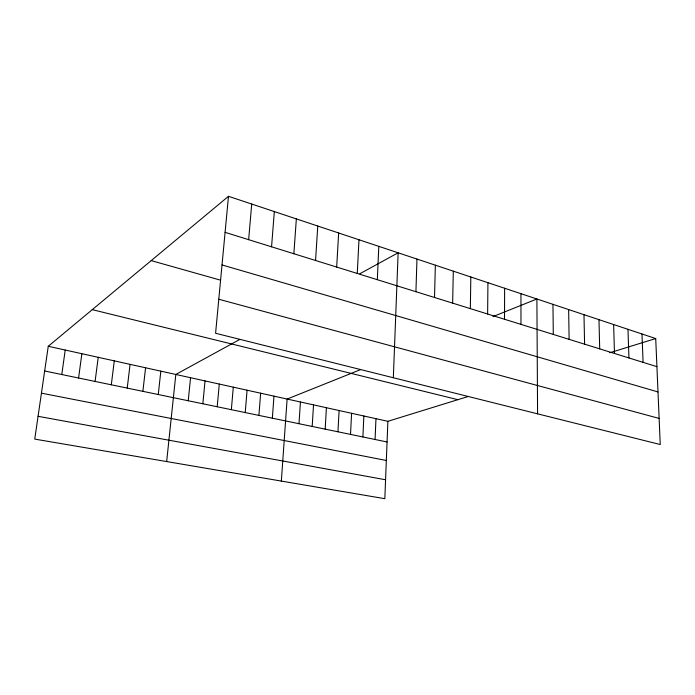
<?xml version="1.0" encoding="UTF-8"?>
<svg xmlns="http://www.w3.org/2000/svg" width="695" height="695" viewBox="0 0 695 695"><rect width="100%" height="100%" fill="white"/><g stroke="black" fill="none" stroke-linecap="round" stroke-linejoin="round"><path stroke-width="1.04" d="M504.501 319.257L504.631 288.251M487.629 314.01L487.925 282.691M470.35 308.632L470.819 276.992M452.654 303.124L453.305 271.163M434.514 297.486L435.365 265.186M415.923 291.709L416.974 259.07M467.961 396.567L387.88 421.309L384.83 498.689L34.75 439.11L48.259 346.284L228.481 196.311L655.715 338.552L660.25 444.531L215.589 333.27L228.481 196.311M393.344 377.75L398.131 252.789L359.88 273.726M375.074 439.492L375.969 418.677M377.324 279.694L378.801 246.36M362.886 436.964L363.867 416.01M357.265 273.456L358.985 239.758M350.515 434.401L351.583 413.29M337.944 431.795L339.099 410.536M336.684 267.054L338.647 232.99M325.173 429.145L326.415 407.73M312.185 426.452L313.532 404.89M315.556 260.486L317.771 226.04M298.989 423.715L300.431 401.997M293.855 253.736L296.348 218.908M281.345 481.079L287.122 399.052L360.444 369.679M272.344 418.19L273.986 396.15M271.563 246.803L274.334 211.575M258.905 415.402L260.642 393.205M245.231 412.569L247.081 390.208M248.645 239.671L251.72 204.043M231.339 409.685L233.303 387.158M217.214 406.757L219.29 384.066M202.844 403.778L205.042 380.921M188.241 400.754L190.552 377.715M166.661 461.567L175.818 374.457L239.723 339.49M158.26 394.534L160.832 371.147M142.883 391.346L145.585 367.785M127.237 388.097L130.069 364.354M111.304 384.795L114.284 360.87M95.093 381.433L98.221 357.317M78.587 378.011L81.862 353.703M61.786 374.527L65.217 350.028M492.955 316.599L536.896 298.998L537.582 413.838M609.75 352.756L655.715 338.552M38.069 416.314L385.569 479.767M41.439 393.153L386.333 460.481M44.671 370.982L387.063 441.977M48.259 346.284L387.88 421.309M92.279 309.649L457.883 399.677M218.795 299.25L659.138 418.425M151.206 260.608L220.219 280.085M222.018 264.943L658 391.954M225.084 232.347L656.923 366.665M641.989 333.982L643.084 362.364M627.967 329.317L628.949 357.968M613.624 324.539L614.493 353.468M598.968 319.657L599.707 348.873M583.982 314.67L584.591 344.164M568.649 309.562L569.118 339.36M552.959 304.341L553.289 334.434M520.946 293.681L520.981 324.383"/></g></svg>
